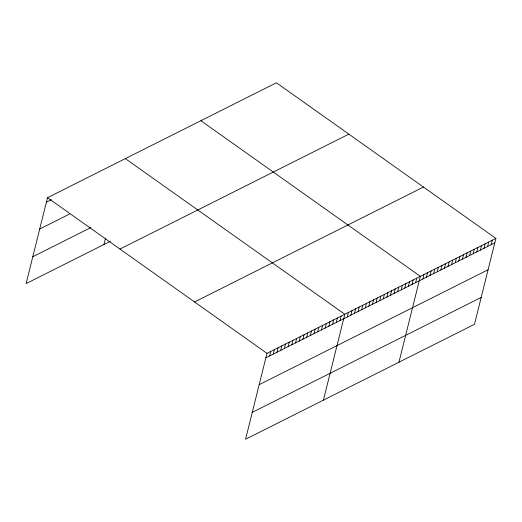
<?xml version="1.0" encoding="UTF-8"?>
<svg xmlns="http://www.w3.org/2000/svg" width="522" height="522" viewBox="0 0 522 522"><rect width="100%" height="100%" fill="white"/><g stroke="black" fill="none" stroke-linecap="round" stroke-linejoin="round"><path stroke-width="0.78" d="M495.9 238.41L266.99 353.329L245.575 439.224L474.485 324.312L495.9 238.41L276.425 82.776L47.515 197.688L26.1 283.59L110.403 241.268M103.93 244.518L105.418 238.547M269.58 355.945L270.696 351.469M273.287 354.086L274.402 349.603M276.993 352.226L278.109 347.743M280.699 350.366L281.815 345.884M284.405 348.507L285.521 344.024M288.111 346.641L289.227 342.164M291.818 344.781L292.933 340.305M295.524 342.921L296.64 338.445M299.23 341.062L300.346 336.579M302.936 339.202L304.052 334.719M306.642 337.342L307.758 332.86M310.349 335.483L311.464 331M314.055 333.623L315.171 329.141M317.761 331.757L318.877 327.281M321.467 329.897L322.583 325.421M325.173 328.038L326.289 323.562M328.88 326.178L329.995 321.696M332.586 324.319L333.702 319.836M336.292 322.459L337.408 317.976M339.998 320.599L341.114 316.117M323.405 400.152L344.82 314.257L125.345 158.616M347.3 316.932L348.415 312.45M350.895 315.125L352.011 310.642M354.497 313.317L355.613 308.841M358.092 311.51L359.208 307.034M361.687 309.709L362.803 305.226M365.283 307.902L366.405 303.419M368.884 306.094L370 301.618M372.48 304.287L373.595 299.811M376.075 302.486L377.191 298.003M379.677 300.679L380.792 296.196M383.272 298.871L384.388 294.395M386.867 297.064L387.983 292.588M390.463 295.263L391.585 290.78M394.064 293.455L395.18 288.973M397.66 291.648L398.775 287.172M401.255 289.84L402.371 285.364M404.857 288.04L405.972 283.557M408.452 286.232L409.568 281.75M412.047 284.425L413.163 279.949M415.642 282.617L416.765 278.141M398.945 362.235L420.36 276.334L200.885 120.699M422.84 279.009L423.955 274.526M426.435 277.202L427.551 272.725M430.037 275.401L431.152 270.918M433.632 273.593L434.748 269.111M437.227 271.786L438.343 267.303M440.822 269.978L441.945 265.502M444.424 268.178L445.54 263.695M448.02 266.37L449.135 261.887M451.615 264.563L452.737 260.08M455.217 262.755L456.332 258.279M458.812 260.954L459.928 256.472M462.407 259.147L463.523 254.664M466.002 257.339L467.125 252.857M469.604 255.532L470.72 251.056M473.2 253.731L474.315 249.248M476.795 251.924L477.917 247.441M480.397 250.116L481.512 245.634M483.992 248.309L485.108 243.833M487.587 246.508L488.703 242.025M491.189 244.701L492.305 240.218M46.399 202.171L51.339 199.691M39.698 229.034L69.348 214.15M32.801 256.72L90.861 227.572M119.943 249.053L348.853 134.134M194.562 301.964L423.472 187.052M265.874 357.805L494.784 242.893M259.173 384.675L488.083 269.763M252.27 412.354L481.18 297.442M47.515 197.688L266.99 353.329"/></g></svg>
